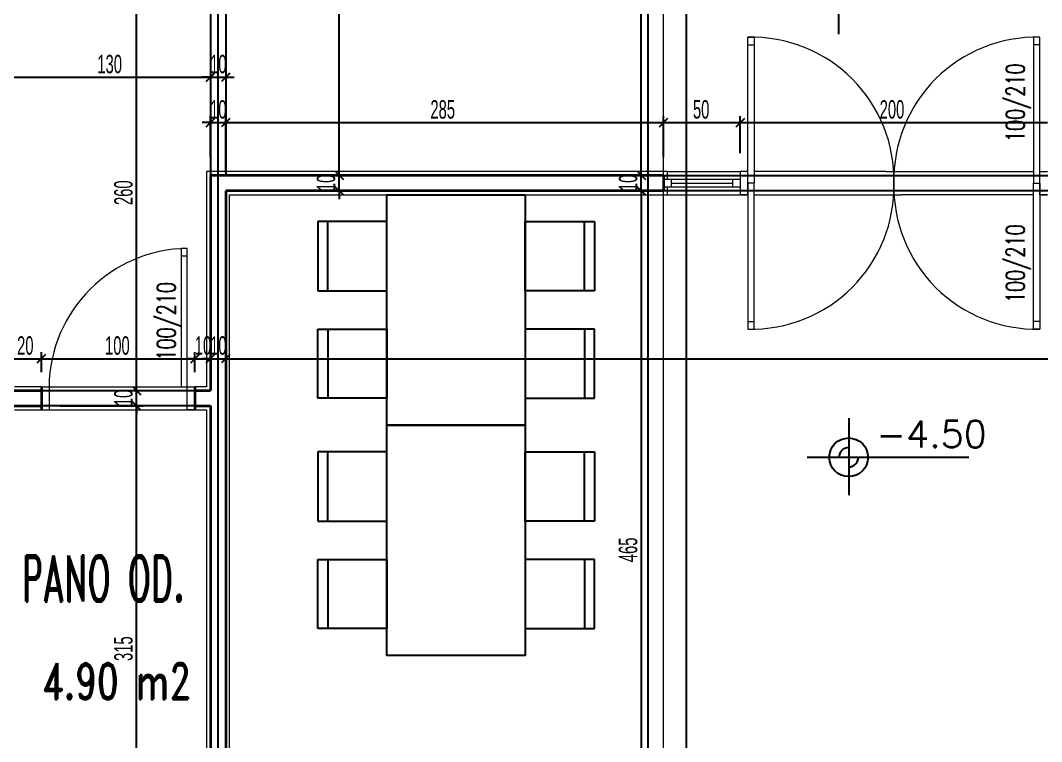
# Model space of a CAD drawing. Header units: inches. Extents: x -7543 to -822, y 102837 to 190349.
# Drawn here: x -836.6764 to -836.61, y 102836.9261 to 102836.9731 of the extents above; entities that cross this region are included whole.
import ezdxf
from ezdxf.enums import TextEntityAlignment as Align

# ---------------------------------------------------------------- set-up
doc = ezdxf.new("R2010")
doc.units = ezdxf.units.IN
doc.header["$MEASUREMENT"] = 0
doc.linetypes.add('__ZG_T_P__9', pattern=[22, 1, -10, 1, -10])
doc.linetypes.add('DASHDOTX2', pattern=[2, 1, -0.5, 0, -0.5])
doc.layers.get('Defpoints').update_dxf_attribs({"lineweight": 25})
for name, color, linetype, lineweight in [('AKS', 1, 'Continuous', 25), ('ICOL', 55, 'Continuous', 25), ('İZ DÜŞÜM', 253, 'Continuous', 20), ('SIVA', 150, 'Continuous', 15), ('YAZI', 7, 'Continuous', 25)]:
    doc.layers.add(name, color=color, linetype=linetype, lineweight=lineweight)
for name, color, linetype, lineweight, true_color in [('DUVAR', 7, 'Continuous', 35, 0xfc4642), ('KAPI', 7, 'Continuous', 18, 0xffb360), ('TEFRİŞ', 7, 'Continuous', 25, 0x78462c)]:
    doc.layers.add(name, color=color, linetype=linetype, lineweight=lineweight, true_color=true_color)
doc.styles.add('OLCU', font='tromand.shx', dxfattribs={"width": 0.6, "height": 12})
doc.styles.add('st1', font='romandtw.shx', dxfattribs={"width": 0.7, "height": 40})
doc.styles.add('ÖLÇÜ', font='simplex.shx')

msp = doc.modelspace()

# ---------------------------------------------------------------- linework, layer by layer
at = {"layer": 'AKS', "linetype": 'DASHDOTX2', "ltscale": 10}
for p, q in [((-836.6355718610787, 102836.7988540981), (-836.6355718610787, 102837.0276068509)), ((-836.6330718610789, 102836.7988540981), (-836.6330718610789, 102837.0276068509)), ((-836.6635718610787, 102836.7964196347), (-836.6635718610787, 102836.9769935745))]:
    msp.add_line(p, q, dxfattribs=at)
at = {"layer": 'Defpoints'}
for p, q in [((-836.6640718613309, 102836.9739935745), (-836.6640718613309, 102836.9629935745)), ((-836.6630718613309, 102836.9739935745), (-836.6630718613309, 102836.9629935745)), ((-836.6345718610786, 102836.9629935745), (-836.6045718610786, 102836.9629935745)), ((-836.6045718610786, 102836.9619935745), (-836.6345718610786, 102836.9619935745)), ((-836.6750718613308, 102836.9489930621), (-836.6650718613308, 102836.9489930621)), ((-836.6650718613308, 102836.9479930621), (-836.6750718613308, 102836.9479930621))]:
    msp.add_line(p, q, dxfattribs=at)
at = {"layer": 'Defpoints', "color": 3}
for p, q in [((-836.6630718613309, 102836.9739935745), (-836.6630718613309, 102836.9629935745)), ((-836.6630718613309, 102836.9629935745), (-836.6345718610786, 102836.9629935745)), ((-836.6345718610786, 102836.9629935745), (-836.6045718610786, 102836.9629935745)), ((-836.6345718610786, 102836.9619935745), (-836.6630718613309, 102836.9619935745)), ((-836.6630718613309, 102836.9619935745), (-836.6630718613308, 102836.9174930621)), ((-836.6045718610786, 102836.9619935745), (-836.6345718610786, 102836.9619935745))]:
    msp.add_line(p, q, dxfattribs=at)
at = {"layer": 'DUVAR'}
for p, q in [((-836.6345718610786, 102836.9629935745), (-836.6640718613309, 102836.9629935745)), ((-836.6640718613309, 102836.9629935745), (-836.6640718613309, 102836.9489930621)), ((-836.6345718610786, 102836.9629935745), (-836.6345718610786, 102836.9619935745)), ((-836.6345718610786, 102836.9629935745), (-836.6345718610786, 102836.9619935745)), ((-836.6345718610786, 102836.9619935745), (-836.6630718613309, 102836.9619935745)), ((-836.6630718613309, 102836.9619935745), (-836.6630718613308, 102836.9174930621)), ((-836.6750718613308, 102836.9492430621), (-836.6750718613308, 102836.9477430621)), ((-836.6650718613308, 102836.9492430621), (-836.6650718613308, 102836.9477430621)), ((-836.6770718613309, 102836.9489930621), (-836.6750718613308, 102836.9489930621)), ((-836.6650718613308, 102836.9489930621), (-836.6640718613309, 102836.9489930621)), ((-836.6770718613309, 102836.9479930621), (-836.6750718613308, 102836.9479930621)), ((-836.6650718613308, 102836.9479930621), (-836.6640718613309, 102836.9479930621)), ((-836.6640718613309, 102836.9479930621), (-836.6640718613307, 102836.9174930621))]:
    msp.add_line(p, q, dxfattribs=at)
at = {"layer": 'ICOL'}
for p, q in [((-836.6360154357664, 102836.9629935745), (-836.6360154357664, 102836.9874931514)), ((-836.6556800646176, 102836.9629935745), (-836.6556800646176, 102836.9859935745)), ((-836.6231791289725, 102836.9771876063), (-836.6231791289725, 102836.9721857981)), ((-836.6688701150675, 102836.9489930621), (-836.6688701150675, 102836.9749935745)), ((-836.6640718613309, 102836.9727935745), (-836.6640718613309, 102836.9689639424)), ((-836.6640718613309, 102836.9727935745), (-836.6640718613309, 102836.9689639424)), ((-836.6630718613309, 102836.9727935745), (-836.6630718613309, 102836.9689639424)), ((-836.6770718613309, 102836.9693839424), (-836.6640718613309, 102836.9693839424)), ((-836.6640718613309, 102836.9693839424), (-836.6646118613309, 102836.9693839424)), ((-836.6643418613309, 102836.9691139424), (-836.6638018613309, 102836.9696539424)), ((-836.6643418613309, 102836.9691139424), (-836.6638018613309, 102836.9696539424)), ((-836.6640718613309, 102836.9693839424), (-836.6630718613309, 102836.9693839424)), ((-836.6628018613309, 102836.9696539424), (-836.6633418613309, 102836.9691139424)), ((-836.6630718613309, 102836.9693839424), (-836.6625318613309, 102836.9693839424)), ((-836.6640718613309, 102836.966432693), (-836.6646118613309, 102836.966432693)), ((-836.6643418613309, 102836.966162693), (-836.6638018613309, 102836.966702693)), ((-836.6640718613309, 102836.9641935745), (-836.6640718613309, 102836.966852693)), ((-836.6640718613309, 102836.966432693), (-836.6630718613309, 102836.966432693)), ((-836.6628018613309, 102836.966702693), (-836.6633418613309, 102836.966162693)), ((-836.6628018613309, 102836.966702693), (-836.6633418613309, 102836.966162693)), ((-836.6630718613309, 102836.9631935745), (-836.6630718613309, 102836.966852693)), ((-836.6630718613309, 102836.9631935745), (-836.6630718613309, 102836.966852693)), ((-836.6630718613309, 102836.966432693), (-836.6625318613309, 102836.966432693)), ((-836.6630718613309, 102836.966432693), (-836.6345718610786, 102836.966432693)), ((-836.6348418610786, 102836.966162693), (-836.6343018610786, 102836.966702693)), ((-836.6343018610786, 102836.966702693), (-836.6348418610786, 102836.966162693)), ((-836.6345718610786, 102836.9641935745), (-836.6345718610786, 102836.966852693)), ((-836.6345718610786, 102836.9641935745), (-836.6345718610786, 102836.966852693)), ((-836.6345718610786, 102836.966432693), (-836.6295718610786, 102836.966432693)), ((-836.6298418610786, 102836.966162693), (-836.6293018610786, 102836.966702693)), ((-836.6293018610786, 102836.966702693), (-836.6298418610786, 102836.966162693)), ((-836.6295718610786, 102836.9644435745), (-836.6295718610786, 102836.966852693)), ((-836.6295718610786, 102836.9644435745), (-836.6295718610786, 102836.966852693)), ((-836.6295718610786, 102836.966432693), (-836.6095718610786, 102836.966432693)), ((-836.6559500646176, 102836.9632635745), (-836.6554100646176, 102836.9627235745)), ((-836.6559500646176, 102836.9632635745), (-836.6554100646176, 102836.9627235745)), ((-836.6556800646176, 102836.9629935745), (-836.6556800646176, 102836.9635335745)), ((-836.6362854357664, 102836.9632635745), (-836.6357454357664, 102836.9627235745)), ((-836.6362854357664, 102836.9632635745), (-836.6357454357664, 102836.9627235745)), ((-836.6360154357664, 102836.9629935745), (-836.6360154357664, 102836.9635335745)), ((-836.6556800646176, 102836.9619935745), (-836.6556800646176, 102836.9629935745)), ((-836.6551534954241, 102836.9629935745), (-836.6552600646176, 102836.9629935745)), ((-836.6551534954241, 102836.9629935745), (-836.6552600646176, 102836.9629935745)), ((-836.6360154357664, 102836.9619935745), (-836.6360154357664, 102836.9629935745)), ((-836.6351238971442, 102836.9629935745), (-836.6355954357664, 102836.9629935745)), ((-836.6351238971442, 102836.9629935745), (-836.6355954357664, 102836.9629935745)), ((-836.6554100646176, 102836.9617235745), (-836.6559500646176, 102836.9622635745)), ((-836.6556800646176, 102836.9619935745), (-836.6556800646176, 102836.9614535745)), ((-836.6551534954241, 102836.9619935745), (-836.6552600646176, 102836.9619935745)), ((-836.6357454357664, 102836.9617235745), (-836.6362854357664, 102836.9622635745)), ((-836.6357454357664, 102836.9617235745), (-836.6362854357664, 102836.9622635745)), ((-836.6360154357664, 102836.9619935745), (-836.6360154357664, 102836.9614535745)), ((-836.6360154357664, 102836.9619935745), (-836.6360154357664, 102836.9154930621)), ((-836.6351238971442, 102836.9619935745), (-836.6355954357664, 102836.9619935745)), ((-836.6351238971442, 102836.9619935745), (-836.6355954357664, 102836.9619935745)), ((-836.6753418613308, 102836.9507917736), (-836.6748018613308, 102836.9513317736)), ((-836.6748018613308, 102836.9513317736), (-836.6753418613308, 102836.9507917736)), ((-836.6750718613308, 102836.9501930621), (-836.6750718613308, 102836.9514817736)), ((-836.6750718613308, 102836.9501930621), (-836.6750718613308, 102836.9514817736)), ((-836.6653418613308, 102836.9507917736), (-836.6648018613308, 102836.9513317736)), ((-836.6653418613308, 102836.9507917736), (-836.6648018613308, 102836.9513317736)), ((-836.6650718613308, 102836.9501930621), (-836.6650718613308, 102836.9514817736)), ((-836.6650718613308, 102836.9501930621), (-836.6650718613308, 102836.9514817736)), ((-836.6638018613309, 102836.9513317736), (-836.6643418613309, 102836.9507917736)), ((-836.6643418613309, 102836.9507917736), (-836.6638018613309, 102836.9513317736)), ((-836.6640718613309, 102836.9514366965), (-836.6640718613309, 102836.9514817736)), ((-836.6640718613309, 102836.9514366965), (-836.6640718613309, 102836.9514817736)), ((-836.6628018613309, 102836.9513317736), (-836.6633418613309, 102836.9507917736)), ((-836.6628018613309, 102836.9513317736), (-836.6633418613309, 102836.9507917736)), ((-836.6630718613309, 102836.9516468905), (-836.6630718613309, 102836.9514817736)), ((-836.6630718613309, 102836.9516468905), (-836.6630718613309, 102836.9514817736)), ((-836.6770718613309, 102836.9510617736), (-836.6750718613308, 102836.9510617736)), ((-836.6750718613308, 102836.9510617736), (-836.6650718613308, 102836.9510617736)), ((-836.6650718613308, 102836.9510617736), (-836.6656118613308, 102836.9510617736)), ((-836.6650718613308, 102836.9510617736), (-836.6640718613309, 102836.9510617736)), ((-836.6640718613309, 102836.9510617736), (-836.6646118613309, 102836.9510617736)), ((-836.6640718613309, 102836.9510617736), (-836.6635318613309, 102836.9510617736)), ((-836.6640718613309, 102836.9510617736), (-836.6630718613309, 102836.9510617736)), ((-836.6630718613309, 102836.9510617736), (-836.6625318613309, 102836.9510617736)), ((-836.6630718613309, 102836.9510617736), (-836.4565718610786, 102836.9510617736)), ((-836.6691401150675, 102836.9492630621), (-836.6686001150675, 102836.9487230621)), ((-836.6691401150675, 102836.9492630621), (-836.6686001150675, 102836.9487230621)), ((-836.6688701150675, 102836.9489930621), (-836.6688701150675, 102836.9495330621)), ((-836.6738718613308, 102836.9489930621), (-836.6684501150676, 102836.9489930621)), ((-836.6738718613308, 102836.9489930621), (-836.6684501150676, 102836.9489930621)), ((-836.6688701150675, 102836.9479930621), (-836.6688701150675, 102836.9489930621)), ((-836.6738718613308, 102836.9479930621), (-836.6684501150676, 102836.9479930621)), ((-836.6738718613308, 102836.9479930621), (-836.6684501150676, 102836.9479930621)), ((-836.6686001150675, 102836.9477230621), (-836.6691401150675, 102836.9482630621)), ((-836.6686001150675, 102836.9477230621), (-836.6691401150675, 102836.9482630621)), ((-836.6688701150675, 102836.9164930621), (-836.6688701150675, 102836.9479930621)), ((-836.6688701150675, 102836.9479930621), (-836.6688701150675, 102836.9474530621)), ((-836.6225151906194, 102836.9471939746), (-836.6225151906194, 102836.9421921664)), ((-836.6252278409886, 102836.94464701), (-836.6146954886121, 102836.94464701))]:
    msp.add_line(p, q, dxfattribs=at)
msp.add_circle((-836.6225151906194, 102836.94464701), 0.00126, dxfattribs=at)
for radius, start, end in [(0.0006300000000017464, 90, 180), (0.0006299999999959255, 270, 0)]:
    msp.add_arc((-836.6225151906194, 102836.94464701), radius, start, end, dxfattribs=at)
at = {"layer": 'İZ DÜŞÜM', "linetype": '__ZG_T_P__9'}
msp.add_line((-836.6345718610783, 102836.8149930621), (-836.6345718610783, 102836.9899930621), dxfattribs=at)
at = {"layer": 'KAPI'}
for p, q in [((-836.6290718610786, 102836.9624935745), (-836.6290718610786, 102836.9719935745)), ((-836.6290718610786, 102836.9719935745), (-836.6286718610786, 102836.9719935745)), ((-836.6286718610786, 102836.9719935745), (-836.6286718610786, 102836.9624935745)), ((-836.6100718610786, 102836.9719935745), (-836.6104718610786, 102836.9719935745)), ((-836.6104718610786, 102836.9719935745), (-836.6104718610786, 102836.9624935745)), ((-836.6100718610786, 102836.9624935745), (-836.6100718610786, 102836.9719935745)), ((-836.6290718610786, 102836.9714935745), (-836.6286718610786, 102836.9714935745)), ((-836.6100718610786, 102836.9714935745), (-836.6104718610786, 102836.9714935745)), ((-836.6343218610787, 102836.9632435745), (-836.6295718610786, 102836.9632435745)), ((-836.6295718610786, 102836.9632435745), (-836.6295718610786, 102836.9617435745)), ((-836.6290718610786, 102836.9632435745), (-836.6295718610786, 102836.9632435745)), ((-836.6290718610786, 102836.9617435745), (-836.6290718610786, 102836.9632435745)), ((-836.6200718610786, 102836.9632435745), (-836.6286718610786, 102836.9632435745)), ((-836.6200718610786, 102836.9632435745), (-836.6190718610786, 102836.9632435745)), ((-836.6190718610786, 102836.9632435745), (-836.6104718610786, 102836.9632435745)), ((-836.6100718610786, 102836.9617435745), (-836.6100718610786, 102836.9632435745)), ((-836.6100718610786, 102836.9632435745), (-836.6095718610786, 102836.9632435745)), ((-836.6345718610786, 102836.9627435745), (-836.6295718610786, 102836.9627435745)), ((-836.6340718610786, 102836.9627435745), (-836.6340718610786, 102836.9622435745)), ((-836.6340718610786, 102836.9624935745), (-836.6300718610786, 102836.9624935745)), ((-836.6300718610786, 102836.9627435745), (-836.6300718610786, 102836.9622435745)), ((-836.6286718610786, 102836.9629935745), (-836.6290718610786, 102836.9629935745)), ((-836.6286718610786, 102836.9624935745), (-836.6290718610786, 102836.9624935745)), ((-836.6290718610786, 102836.9624935745), (-836.6290718610786, 102836.9529935745)), ((-836.6286718610786, 102836.9624935745), (-836.6290718610786, 102836.9624935745)), ((-836.6286718610786, 102836.9529935745), (-836.6286718610786, 102836.9624935745)), ((-836.6104718610786, 102836.9629935745), (-836.6100718610786, 102836.9629935745)), ((-836.6104718610786, 102836.9624935745), (-836.6100718610786, 102836.9624935745)), ((-836.6104718610786, 102836.9529935745), (-836.6104718610786, 102836.9624935745)), ((-836.6104718610786, 102836.9624935745), (-836.6100718610786, 102836.9624935745)), ((-836.6100718610786, 102836.9624935745), (-836.6100718610786, 102836.9529935745)), ((-836.6345718610786, 102836.9622435745), (-836.6295718610786, 102836.9622435745)), ((-836.6343218610787, 102836.9617435745), (-836.6295718610786, 102836.9617435745)), ((-836.6295718610786, 102836.9617435745), (-836.6290718610786, 102836.9617435745)), ((-836.6290718610786, 102836.9617435745), (-836.6295718610786, 102836.9617435745)), ((-836.6286718610786, 102836.9619935745), (-836.6290718610786, 102836.9619935745)), ((-836.6286718610786, 102836.9617435745), (-836.6200718610786, 102836.9617435745)), ((-836.6200718610786, 102836.9617435745), (-836.6190718610786, 102836.9617435745)), ((-836.6104718610786, 102836.9617435745), (-836.6190718610786, 102836.9617435745)), ((-836.6104718610786, 102836.9619935745), (-836.6100718610786, 102836.9619935745)), ((-836.6095718610786, 102836.9617435745), (-836.6100718610786, 102836.9617435745)), ((-836.6100718610786, 102836.9617435745), (-836.6095718610786, 102836.9617435745)), ((-836.6655718613308, 102836.9582430621), (-836.6659718613308, 102836.9582430621)), ((-836.6659718613308, 102836.9582430621), (-836.6659718613308, 102836.9492430621)), ((-836.6655718613308, 102836.9577430621), (-836.6659718613308, 102836.9577430621)), ((-836.6655718613308, 102836.9492430621), (-836.6655718613308, 102836.9582430621)), ((-836.6290718610786, 102836.9534935745), (-836.6286718610786, 102836.9534935745)), ((-836.6100718610786, 102836.9534935745), (-836.6104718610786, 102836.9534935745)), ((-836.6290718610786, 102836.9529935745), (-836.6286718610786, 102836.9529935745)), ((-836.6100718610786, 102836.9529935745), (-836.6104718610786, 102836.9529935745)), ((-836.6750718613308, 102836.9492430621), (-836.6745718613308, 102836.9492430621)), ((-836.6745718613308, 102836.9492430621), (-836.6745718613308, 102836.9477430621)), ((-836.6745718613308, 102836.9492430621), (-836.6659718613308, 102836.9492430621)), ((-836.6659718613308, 102836.9492430621), (-836.6650718613308, 102836.9492430621)), ((-836.6655718613308, 102836.9477430621), (-836.6655718613308, 102836.9492430621)), ((-836.6750718613308, 102836.9477430621), (-836.6745718613308, 102836.9477430621)), ((-836.6745718613308, 102836.9477430621), (-836.6655718613308, 102836.9477430621)), ((-836.6650718613308, 102836.9477430621), (-836.6655718613308, 102836.9477430621)), ((-836.6655718613308, 102836.9477430621), (-836.6650718613308, 102836.9477430621))]:
    msp.add_line(p, q, dxfattribs=at)
for centre, radius, start, end in [((-836.6288425875438, 102836.962722848), 0.009273561103816644, 358.5833117699736, 91.41668819081184), ((-836.6103011346135, 102836.962722848), 0.009273561103800086, 88.58331180918816, 181.4166882300264), ((-836.6288425875438, 102836.962264301), 0.009273561103816644, 268.5833118091882, 1.416688230026377), ((-836.6103011346135, 102836.962264301), 0.009273561103800086, 178.5833117699736, 271.4166881908119), ((-836.6654765799609, 102836.9491477807), 0.009095780435883476, 90.60020360659298, 179.3997965714017)]:
    msp.add_arc(centre, radius, start, end, dxfattribs=at)
at = {"layer": 'SIVA'}
for p, q in [((-836.6343218610787, 102836.9632435745), (-836.6643218613308, 102836.9632435745)), ((-836.6643218613308, 102836.9632435745), (-836.6643218613308, 102836.9492430621)), ((-836.6343218610787, 102836.9632435745), (-836.6343218610787, 102836.9627435745)), ((-836.6628218613308, 102836.9617435745), (-836.6343218610787, 102836.9617435745)), ((-836.6628218613308, 102836.9177930621), (-836.6628218613308, 102836.9617435745)), ((-836.6343218610787, 102836.9622435745), (-836.6343218610787, 102836.9617435745)), ((-836.6750718613308, 102836.9492430621), (-836.6768218613308, 102836.9492430621)), ((-836.6643218613308, 102836.9492430621), (-836.6650718613308, 102836.9492430621)), ((-836.6768218613308, 102836.9477430621), (-836.6750718613308, 102836.9477430621)), ((-836.6650718613308, 102836.9477430621), (-836.6643218613308, 102836.9477430621)), ((-836.6643218613308, 102836.9477430621), (-836.6643218613308, 102836.9177930621))]:
    msp.add_line(p, q, dxfattribs=at)
at = {"layer": 'TEFRİŞ'}
for p, q in [((-836.6525718613309, 102836.9599935745), (-836.6570718613308, 102836.9599935745)), ((-836.6570718613308, 102836.9599935745), (-836.6570718613308, 102836.9554935745)), ((-836.6564249574055, 102836.9554935745), (-836.6564249574055, 102836.9599935745)), ((-836.6525718613309, 102836.9554935745), (-836.6525718613309, 102836.9599935745)), ((-836.6435718613309, 102836.9554935745), (-836.6435718613309, 102836.9599935745)), ((-836.6435718613309, 102836.9599935745), (-836.6390718613309, 102836.9599935745)), ((-836.6397187652561, 102836.9554935745), (-836.6397187652561, 102836.9599935745)), ((-836.6390718613309, 102836.9599935745), (-836.6390718613309, 102836.9554935745)), ((-836.6570718613308, 102836.9554935745), (-836.6525718613309, 102836.9554935745)), ((-836.6390718613309, 102836.9554935745), (-836.6435718613309, 102836.9554935745)), ((-836.6570718613308, 102836.9529935745), (-836.6525718613309, 102836.9529935745)), ((-836.6570718613308, 102836.9484935745), (-836.6570718613308, 102836.9529935745)), ((-836.6564249574055, 102836.9529935745), (-836.6564249574055, 102836.9484935745)), ((-836.6525718613309, 102836.9529935745), (-836.6525718613309, 102836.9484935745)), ((-836.6390718613309, 102836.9529935745), (-836.6435718613309, 102836.9529935745)), ((-836.6435718613309, 102836.9529935745), (-836.6435718613309, 102836.9484935745)), ((-836.6397187652561, 102836.9529935745), (-836.6397187652561, 102836.9484935745)), ((-836.6390718613309, 102836.9484935745), (-836.6390718613309, 102836.9529935745)), ((-836.6525718613309, 102836.9484935745), (-836.6570718613308, 102836.9484935745)), ((-836.6435718613309, 102836.9484935745), (-836.6390718613309, 102836.9484935745)), ((-836.6525718613309, 102836.9449935745), (-836.6570718613308, 102836.9449935745)), ((-836.6570718613308, 102836.9449935745), (-836.6570718613308, 102836.9404935745)), ((-836.6564249574055, 102836.9404935745), (-836.6564249574055, 102836.9449935745)), ((-836.6525718613309, 102836.9404935745), (-836.6525718613309, 102836.9449935745)), ((-836.6435718613309, 102836.9404935745), (-836.6435718613309, 102836.9449935745)), ((-836.6435718613309, 102836.9449935745), (-836.6390718613309, 102836.9449935745)), ((-836.6397187652561, 102836.9404935745), (-836.6397187652561, 102836.9449935745)), ((-836.6390718613309, 102836.9449935745), (-836.6390718613309, 102836.9404935745)), ((-836.6570718613308, 102836.9404935745), (-836.6525718613309, 102836.9404935745)), ((-836.6390718613309, 102836.9404935745), (-836.6435718613309, 102836.9404935745)), ((-836.6570718613308, 102836.9379935745), (-836.6525718613309, 102836.9379935745)), ((-836.6570718613308, 102836.9334935745), (-836.6570718613308, 102836.9379935745)), ((-836.6564249574055, 102836.9379935745), (-836.6564249574055, 102836.9334935745)), ((-836.6525718613309, 102836.9379935745), (-836.6525718613309, 102836.9334935745)), ((-836.6390718613309, 102836.9379935745), (-836.6435718613309, 102836.9379935745)), ((-836.6435718613309, 102836.9379935745), (-836.6435718613309, 102836.9334935745)), ((-836.6397187652561, 102836.9379935745), (-836.6397187652561, 102836.9334935745)), ((-836.6390718613309, 102836.9334935745), (-836.6390718613309, 102836.9379935745)), ((-836.6525718613309, 102836.9334935745), (-836.6570718613308, 102836.9334935745)), ((-836.6435718613309, 102836.9334935745), (-836.6390718613309, 102836.9334935745))]:
    msp.add_line(p, q, dxfattribs=at)
for points in [[(-836.6435718613309, 102836.9617435745), (-836.6435718613309, 102836.9467435745), (-836.6525718613309, 102836.9467435745), (-836.6525718613309, 102836.9617435745), (-836.6435718613309, 102836.9617435745)], [(-836.6435718613309, 102836.9467435745), (-836.6435718613309, 102836.9317435745), (-836.6525718613309, 102836.9317435745), (-836.6525718613309, 102836.9467435745), (-836.6435718613309, 102836.9467435745)]]:
    msp.add_lwpolyline(points, dxfattribs=at)

# ---------------------------------------------------------------- texts
at = {"layer": 'ICOL', "style": 'OLCU', "width": 0.6}
for s, p in [('130', (-836.671429004188, 102836.9696479424)), ('10', (-836.6640861470452, 102836.9696479424)), ('10', (-836.6640861470452, 102836.966696693)), ('285', (-836.6497475754904, 102836.966696693)), ('50', (-836.6326547182215, 102836.966696693)), ('200', (-836.6204975753643, 102836.966696693)), ('20', (-836.6766547184736, 102836.9513257736)), ('100', (-836.670929004188, 102836.9513257736)), ('10', (-836.6650861470451, 102836.9513257736)), ('10', (-836.6640861470452, 102836.9513257736))]:
    msp.add_text(s, height=0.0012, dxfattribs=at).set_placement(p)
for s, p in [('260', (-836.6691341150675, 102836.961067604)), ('10', (-836.6559440646176, 102836.9619792888)), ('10', (-836.6362794357664, 102836.9619792888)), ('10', (-836.6691341150675, 102836.9479787764)), ('465', (-836.6362794357664, 102836.937817604)), ('315', (-836.6691341150675, 102836.9313859193))]:
    msp.add_text(s, height=0.0012, rotation=90, dxfattribs=at).set_placement(p)
at = {"layer": 'ICOL', "style": 'ÖLÇÜ'}
msp.add_attdef('-4.50', text='%%p0.00', height=0.00175, dxfattribs=at).set_placement((-836.6171239143823, 102836.9452791729), align=Align.CENTER)
at = {"layer": 'KAPI', "style": 'st1', "width": 0.7}
for p in [(-836.6110661880612, 102836.9651735962), (-836.6110661880612, 102836.9546935528), (-836.6663437944999, 102836.9509446608)]:
    msp.add_text('100/210', height=0.0012, rotation=90, dxfattribs=at).set_placement(p)
at = {"layer": 'YAZI', "style": 'st1'}
for s, height, width, p in [('PANO OD.', 0.003, 0.5355600771485537, (-836.6763425554901, 102836.9352546553)), ('4.90 m2', 0.00234375, 0.7, (-836.6750365014142, 102836.9288925487))]:
    msp.add_text(s, height=height, dxfattribs=dict(at, width=width)).set_placement(p)

doc.saveas('drawing.dxf')
